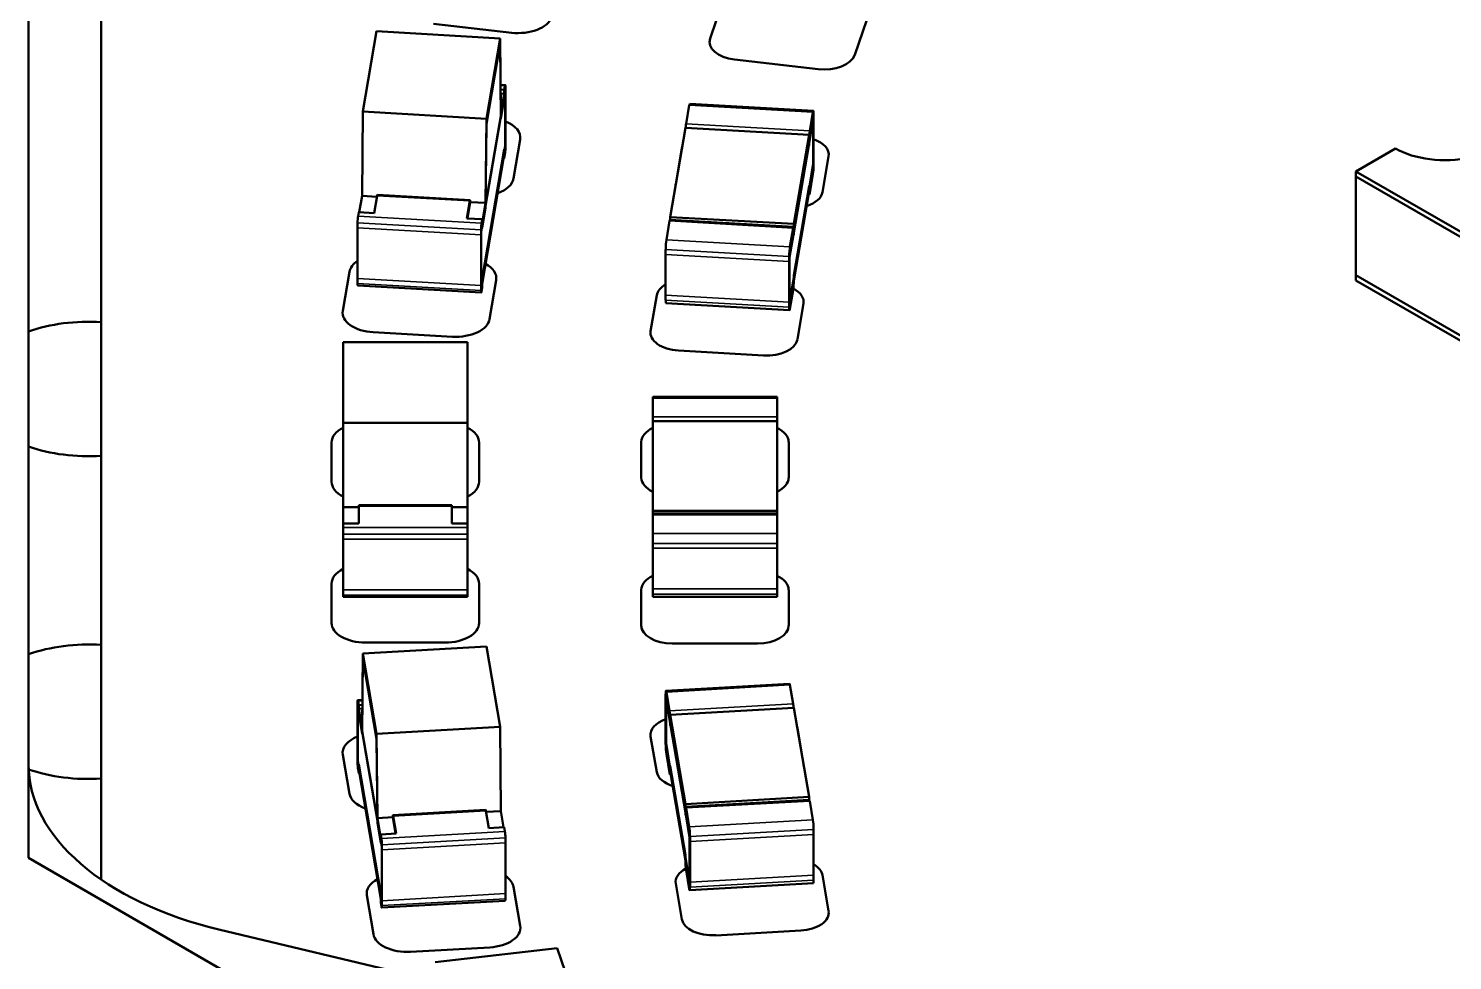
# Model space of a CAD drawing. Header units: inches. Extents: x -20.7 to 49, y -43 to 17.2.
# Drawn here: x 12.567 to 13.651, y 11.62 to 12.329 of the extents above; entities that cross this region are included whole.
import ezdxf

# ---------------------------------------------------------------- set-up
doc = ezdxf.new("R2010")
doc.units = ezdxf.units.IN
doc.header["$MEASUREMENT"] = 0
doc.layers.add('Visible (ANSI)', color=7, linetype='Continuous', lineweight=50)
doc.layers.add('Visible Narrow (ANSI)', color=7, linetype='Continuous', lineweight=35)

msp = doc.modelspace()

# ---------------------------------------------------------------- linework, layer by layer
at = {"layer": 'Visible (ANSI)'}
for p, q in [((12.5674, 11.6982), (12.5674, 13.8121)), ((12.6227, 11.6817), (12.6227, 12.9872)), ((13.0859, 12.3216), (13.0951, 12.3484)), ((12.935, 12.3258), (12.8756, 12.3326)), ((13.2052, 12.3357), (13.196, 12.309)), ((12.8218, 12.2659), (12.8322, 12.327)), ((12.8322, 12.327), (12.9262, 12.3216)), ((12.9158, 12.2605), (12.9262, 12.3216)), ((12.9158, 12.2567), (12.9262, 12.3178)), ((12.9262, 12.3216), (12.9268, 12.2643)), ((12.9262, 12.3178), (12.9268, 12.2604)), ((13.1682, 12.2982), (13.1045, 12.3056)), ((12.9301, 12.2861), (12.9266, 12.2863)), ((12.9294, 12.2824), (12.9299, 12.2855)), ((12.9294, 12.2824), (12.9266, 12.2826)), ((12.9267, 12.2797), (12.9294, 12.2795)), ((12.9268, 12.2643), (12.9294, 12.2795)), ((12.9268, 12.2604), (12.9294, 12.2757)), ((12.9294, 12.2824), (12.9294, 12.2795)), ((12.9294, 12.2786), (12.9299, 12.2816)), ((12.9294, 12.2786), (12.9294, 12.2757)), ((12.9303, 12.2422), (12.9303, 12.2846)), ((12.9303, 12.2383), (12.9303, 12.2808)), ((12.8212, 12.2017), (12.8218, 12.2659)), ((12.8218, 12.2659), (12.9158, 12.2605)), ((13.0677, 12.2566), (13.0701, 12.2709)), ((13.1645, 12.2665), (13.0705, 12.2719)), ((13.1618, 12.2513), (13.1642, 12.2655)), ((13.1647, 12.2295), (13.1647, 12.2643)), ((12.9152, 12.1964), (12.9158, 12.2605)), ((12.9152, 12.1925), (12.9158, 12.2567)), ((13.0556, 12.1857), (13.0672, 12.2536)), ((13.1612, 12.2482), (13.0672, 12.2536)), ((13.1618, 12.2474), (13.1642, 12.2617)), ((13.1647, 12.2257), (13.1647, 12.2604)), ((12.9415, 12.2446), (12.9364, 12.2149)), ((13.1497, 12.1804), (13.1612, 12.2482)), ((13.1497, 12.1765), (13.1612, 12.2444)), ((13.1612, 12.2439), (13.1612, 12.2482)), ((13.1612, 12.24), (13.1612, 12.2444)), ((12.9126, 12.1387), (12.9294, 12.2371)), ((12.9126, 12.1348), (12.9294, 12.2332)), ((12.9294, 12.2342), (12.9299, 12.2373)), ((12.9294, 12.2371), (12.9294, 12.2342)), ((12.9294, 12.2303), (12.9299, 12.2334)), ((12.9294, 12.2332), (12.9294, 12.2303)), ((13.0598, 12.211), (13.0645, 12.2381)), ((13.1761, 12.2318), (13.1715, 12.2046)), ((13.5773, 12.2204), (13.6074, 12.2378)), ((12.9294, 12.2303), (12.9289, 12.2304)), ((13.1618, 12.2079), (13.1642, 12.2222)), ((13.7109, 12.1433), (13.5773, 12.2204)), ((13.5773, 12.2204), (13.5773, 12.1414)), ((13.1497, 12.1413), (13.1612, 12.2092)), ((13.1618, 12.204), (13.1642, 12.2183)), ((13.7109, 12.1394), (13.5773, 12.2166)), ((13.5773, 12.2166), (13.5773, 12.1375)), ((12.8191, 12.1893), (12.8212, 12.2017)), ((12.8212, 12.2017), (12.8325, 12.2011)), ((12.8303, 12.1887), (12.8326, 12.2019)), ((12.9033, 12.1986), (12.8328, 12.2026)), ((13.1497, 12.1375), (13.1612, 12.2053)), ((13.1614, 12.2031), (13.1609, 12.2031)), ((12.8181, 12.1863), (12.8186, 12.1894)), ((12.8186, 12.1894), (12.8303, 12.1887)), ((12.9031, 12.1979), (12.9009, 12.1847)), ((12.9014, 12.1847), (12.9035, 12.1971)), ((12.9035, 12.1971), (12.9152, 12.1964)), ((12.9126, 12.1811), (12.9152, 12.1964)), ((12.9126, 12.1773), (12.9152, 12.1925)), ((12.8177, 12.139), (12.8177, 12.1814)), ((12.8177, 12.1351), (12.8177, 12.1775)), ((12.9009, 12.1847), (12.9126, 12.184)), ((12.9121, 12.181), (12.9126, 12.184)), ((12.9121, 12.1771), (12.9126, 12.1802)), ((12.9126, 12.1811), (12.9126, 12.184)), ((12.9126, 12.1773), (12.9126, 12.1802)), ((13.0527, 12.1684), (13.0551, 12.1827)), ((13.1494, 12.1783), (13.0554, 12.1836)), ((13.1497, 12.1804), (13.0556, 12.1857)), ((13.0556, 12.1836), (13.0556, 12.1857)), ((13.1467, 12.1631), (13.1491, 12.1773)), ((13.1497, 12.176), (13.1497, 12.1804)), ((12.9118, 12.1336), (12.9118, 12.176)), ((12.9118, 12.1297), (12.9118, 12.1722)), ((13.1467, 12.1592), (13.1491, 12.1735)), ((13.1497, 12.1765), (13.1496, 12.1765)), ((13.1497, 12.1722), (13.1497, 12.1765)), ((13.0521, 12.1263), (13.0521, 12.161)), ((13.0521, 12.1225), (13.0521, 12.1572)), ((13.1462, 12.121), (13.1462, 12.1557)), ((13.1462, 12.1171), (13.1462, 12.1518)), ((12.8065, 12.1144), (12.8116, 12.1441)), ((12.9119, 12.1282), (12.8179, 12.1336)), ((12.9121, 12.1327), (12.9126, 12.1358)), ((12.9126, 12.1358), (12.9126, 12.1387)), ((12.9126, 12.1319), (12.9126, 12.1348)), ((12.9233, 12.1377), (12.9182, 12.108)), ((13.1467, 12.1197), (13.1491, 12.1339)), ((13.5773, 12.1414), (13.6782, 12.0831)), ((13.5773, 12.1375), (13.6782, 12.0793)), ((12.9121, 12.1289), (12.9126, 12.1319)), ((13.0407, 12.099), (13.0454, 12.1262)), ((13.1467, 12.1158), (13.1491, 12.1301)), ((13.1464, 12.1149), (13.0524, 12.1202)), ((13.157, 12.1198), (13.1524, 12.0927)), ((12.8069, 12.0905), (12.9013, 12.0905)), ((12.8069, 12.0291), (12.8069, 12.0905)), ((12.8899, 12.0946), (12.8297, 12.0981)), ((12.9013, 12.0291), (12.9013, 12.0905)), ((13.1266, 12.0804), (13.0619, 12.0841)), ((13.0424, 12.0479), (13.0424, 12.0489)), ((13.1369, 12.0489), (13.0424, 12.0489)), ((13.0424, 12.0336), (13.0424, 12.0479)), ((13.1369, 12.0479), (13.1369, 12.0489)), ((13.1369, 12.0336), (13.1369, 12.0479)), ((12.8069, 12.0291), (12.9013, 12.0291)), ((12.8069, 11.965), (12.8069, 12.0291)), ((12.9013, 11.965), (12.9013, 12.0291)), ((13.0424, 12.0336), (13.0424, 12.0305)), ((13.0424, 11.9623), (13.0424, 12.0305)), ((13.1369, 12.0305), (13.0424, 12.0305)), ((13.1369, 12.0336), (13.1369, 12.0305)), ((13.1369, 11.9623), (13.1369, 12.0305)), ((12.798, 11.9843), (12.798, 12.0142)), ((12.9102, 12.0142), (12.9102, 11.9843)), ((13.0336, 11.9874), (13.0336, 12.0147)), ((13.1458, 12.0147), (13.1458, 11.9874)), ((12.8069, 11.965), (12.8187, 11.965)), ((12.8069, 11.9525), (12.8069, 11.965)), ((12.8187, 11.9665), (12.8187, 11.9658)), ((12.8895, 11.9665), (12.8187, 11.9665)), ((12.8187, 11.9525), (12.8187, 11.9658)), ((12.8895, 11.9665), (12.8895, 11.9658)), ((12.8895, 11.9658), (12.8895, 11.9525)), ((12.8895, 11.965), (12.9013, 11.965)), ((12.9013, 11.9525), (12.9013, 11.965)), ((13.1369, 11.9623), (13.0424, 11.9623)), ((13.0424, 11.9602), (13.0424, 11.9623)), ((13.0424, 11.9593), (13.0424, 11.9602)), ((13.1369, 11.9602), (13.0424, 11.9602)), ((13.1369, 11.9602), (13.1369, 11.9623)), ((13.1369, 11.9593), (13.1369, 11.9602)), ((12.8069, 11.9525), (12.8187, 11.9525)), ((12.8069, 11.9495), (12.8069, 11.9525)), ((12.8069, 11.9495), (12.8069, 11.9445)), ((12.8895, 11.9525), (12.9013, 11.9525)), ((12.9013, 11.9495), (12.9013, 11.9525)), ((12.9013, 11.9495), (12.9013, 11.9445)), ((13.0424, 11.9449), (13.0424, 11.9593)), ((13.1369, 11.9449), (13.1369, 11.9593)), ((12.8069, 11.9021), (12.8069, 11.9445)), ((12.8069, 11.8982), (12.8069, 11.9407)), ((12.9013, 11.9021), (12.9013, 11.9445)), ((12.9013, 11.8982), (12.9013, 11.9407)), ((13.0424, 11.9449), (13.0424, 11.9375)), ((13.1369, 11.9449), (13.1369, 11.9375)), ((13.0424, 11.9028), (13.0424, 11.9375)), ((13.0424, 11.8989), (13.0424, 11.9337)), ((13.1369, 11.9028), (13.1369, 11.9375)), ((13.1369, 11.8989), (13.1369, 11.9337)), ((12.798, 11.8769), (12.798, 11.9068)), ((12.9102, 11.9068), (12.9102, 11.8769)), ((12.8069, 11.8967), (12.8069, 11.8982)), ((12.9013, 11.8967), (12.8069, 11.8967)), ((12.9013, 11.8967), (12.9013, 11.8982)), ((13.0336, 11.8749), (13.0336, 11.9022)), ((13.0424, 11.8967), (13.0424, 11.8989)), ((13.1369, 11.8967), (13.0424, 11.8967)), ((13.1369, 11.8967), (13.1369, 11.8989)), ((13.1458, 11.9022), (13.1458, 11.8749)), ((12.8218, 11.8537), (12.8212, 11.7964)), ((12.8218, 11.8537), (12.9158, 11.8591)), ((12.8322, 11.7927), (12.8218, 11.8537)), ((12.8844, 11.862), (12.8238, 11.862)), ((12.9262, 11.798), (12.9158, 11.8591)), ((13.1221, 11.8613), (13.0572, 11.8613)), ((12.8218, 11.8499), (12.8212, 11.7925)), ((12.8322, 11.7888), (12.8218, 11.8499)), ((13.1464, 11.8307), (13.0524, 11.8254)), ((13.0521, 11.7884), (13.0521, 11.8231)), ((13.0521, 11.7846), (13.0521, 11.8193)), ((13.0551, 11.8102), (13.0527, 11.8244)), ((13.0551, 11.8063), (13.0527, 11.8206)), ((13.1491, 11.8155), (13.1467, 11.8298)), ((12.8177, 11.7743), (12.8177, 11.8167)), ((12.8177, 11.7705), (12.8177, 11.8129)), ((12.8214, 11.8184), (12.8179, 11.8182)), ((12.8186, 11.8145), (12.8181, 11.8176)), ((12.8186, 11.8107), (12.8181, 11.8137)), ((12.8214, 11.8147), (12.8186, 11.8145)), ((12.8186, 11.8145), (12.8186, 11.8117)), ((12.8186, 11.8117), (12.8214, 11.8118)), ((12.8212, 11.7964), (12.8186, 11.8117)), ((12.8186, 11.8107), (12.8186, 11.8078)), ((13.1497, 11.8125), (13.0556, 11.8071)), ((13.1612, 11.7446), (13.1497, 11.8125)), ((12.8212, 11.7925), (12.8186, 11.8078)), ((12.8322, 11.7927), (12.9262, 11.798)), ((12.9268, 11.7339), (12.9262, 11.798)), ((13.0672, 11.7392), (13.0556, 11.8071)), ((13.0556, 11.8028), (13.0556, 11.8071)), ((13.0672, 11.7354), (13.0556, 11.8032)), ((13.0556, 11.7989), (13.0556, 11.8032)), ((12.8328, 11.7285), (12.8322, 11.7927)), ((12.8328, 11.7247), (12.8322, 11.7888)), ((13.0454, 11.7635), (13.0407, 11.7906)), ((13.1524, 11.797), (13.157, 11.7698)), ((12.8116, 11.747), (12.8065, 11.7767)), ((13.0551, 11.7668), (13.0527, 11.781)), ((13.0551, 11.7629), (13.0527, 11.7772)), ((12.8186, 11.7663), (12.8181, 11.7694)), ((12.8186, 11.7625), (12.8181, 11.7655)), ((12.8354, 11.6708), (12.8186, 11.7692)), ((12.8186, 11.7692), (12.8186, 11.7663)), ((12.8354, 11.667), (12.8186, 11.7654)), ((12.8186, 11.7654), (12.8186, 11.7625)), ((13.0672, 11.7002), (13.0556, 11.768)), ((12.8191, 11.7625), (12.8186, 11.7625)), ((13.056, 11.762), (13.0554, 11.7619)), ((13.0672, 11.6963), (13.0556, 11.7642)), ((13.1612, 11.7446), (13.0672, 11.7392)), ((13.1612, 11.7425), (13.1612, 11.7446)), ((12.9152, 11.7347), (12.8447, 11.7307)), ((12.9154, 11.7341), (12.9177, 11.7208)), ((12.9155, 11.7332), (12.9268, 11.7339)), ((12.9289, 11.7215), (12.9268, 11.7339)), ((13.0672, 11.7349), (13.0672, 11.7392)), ((13.0672, 11.7354), (13.0672, 11.7354)), ((13.0672, 11.731), (13.0672, 11.7354)), ((13.1614, 11.7425), (13.0674, 11.7372)), ((13.0701, 11.7219), (13.0677, 11.7362)), ((13.1642, 11.7273), (13.1618, 11.7415)), ((12.8328, 11.7285), (12.8445, 11.7292)), ((12.8354, 11.7133), (12.8328, 11.7285)), ((12.8354, 11.7094), (12.8328, 11.7247)), ((12.8445, 11.7292), (12.8466, 11.7168)), ((12.8471, 11.7168), (12.8449, 11.73)), ((13.0701, 11.7181), (13.0677, 11.7323)), ((12.8354, 11.7161), (12.8471, 11.7168)), ((12.8354, 11.7133), (12.8354, 11.7161)), ((12.8359, 11.7131), (12.8354, 11.7161)), ((12.8354, 11.7094), (12.8354, 11.7123)), ((12.8359, 11.7092), (12.8354, 11.7123)), ((12.9177, 11.7208), (12.9294, 11.7215)), ((12.9299, 11.7184), (12.9294, 11.7215)), ((12.9303, 11.6711), (12.9303, 11.7135)), ((13.0707, 11.6798), (13.0707, 11.7145)), ((13.1647, 11.6852), (13.1647, 11.7199)), ((13.1647, 11.6813), (13.1647, 11.716)), ((12.8362, 11.6657), (12.8362, 11.7082)), ((12.8362, 11.6619), (12.8362, 11.7043)), ((12.9303, 11.6672), (12.9303, 11.7097)), ((13.0707, 11.676), (13.0707, 11.7107)), ((15.1564, 10.2034), (12.5674, 11.6982)), ((13.0701, 11.6785), (13.0677, 11.6928)), ((13.0645, 11.6515), (13.0598, 11.6787)), ((13.0701, 11.6747), (13.0677, 11.6889)), ((13.1645, 11.6791), (13.0705, 11.6737)), ((13.1715, 11.685), (13.1761, 11.6579)), ((12.8298, 11.6401), (12.8248, 11.6698)), ((12.8354, 11.6679), (12.8354, 11.6708)), ((12.8359, 11.6649), (12.8354, 11.6679)), ((12.9364, 11.6762), (12.9415, 11.6465)), ((12.8354, 11.6641), (12.8354, 11.667)), ((12.8359, 11.661), (12.8354, 11.6641)), ((12.9301, 11.6657), (12.8361, 11.6604)), ((12.862, 11.6079), (12.7132, 11.6435)), ((13.1549, 11.643), (13.0903, 11.6393)), ((12.9183, 11.6302), (12.8581, 11.6268)), ((12.8768, 11.619), (12.9695, 11.6296)), ((12.9902, 11.5694), (12.9695, 11.6296))]:
    msp.add_line(p, q, dxfattribs=at)
for centre, major_axis, ratio, start_param, end_param in [((12.94, 12.3405), (0.0258, 0), 0.57735, 4.516037, 6.086838), ((13.1091, 12.3189), (-0.0236, 0), 0.57735, 6.086848, 7.657619), ((13.1728, 12.3116), (0.0236, 0), 0.57735, 4.51604, 6.086834), ((12.9299, 12.2826), (0.0002, 0.00354), 0.080031, 5.330146, 6.900942), ((13.6525, 12.2638), (0.0602, 0.0061), 0.569494, 3.811058, 6.952651), ((12.9299, 12.2787), (0.0002, 0.00354), 0.080031, 5.330146, 6.900942), ((13.0701, 12.2666), (0.0003, 0.00531), 0.080031, 0, 0.617757), ((13.1642, 12.2612), (0.0003, 0.00531), 0.080031, 5.330146, 6.900942), ((13.1642, 12.2574), (0.0003, 0.00531), 0.080031, 5.330146, 6.900942), ((12.9158, 12.2461), (0.0258, 0), 0.57735, 6.184998, 7.257718), ((13.0677, 12.2523), (0.0003, 0.00531), 0.080031, 0.617757, 1.332578), ((12.9299, 12.2401), (-0.0002, -0.00354), 0.080031, 0.617757, 2.188553), ((13.1618, 12.247), (0.0003, 0.00531), 0.080031, 0.617757, 2.188553), ((13.1618, 12.2431), (0.0003, 0.00531), 0.080031, 0.617757, 2.188553), ((13.1526, 12.2331), (0.0236, 0), 0.57735, 6.18501, 7.3168), ((12.9299, 12.2363), (-0.0002, -0.00354), 0.080031, 0.617757, 2.188553), ((13.088, 12.2368), (-0.0236, 0), 0.57735, 6.093344, 6.185001), ((13.1642, 12.2265), (-0.0003, -0.00531), 0.080031, 0.617757, 2.188553), ((13.1642, 12.2226), (-0.0003, -0.00531), 0.080031, 0.617757, 2.188553), ((12.9107, 12.2164), (0.0258, 0), 0.57735, 5.269788, 6.185024), ((13.0833, 12.2096), (-0.0236, 0), 0.57735, 6.18501, 6.276642), ((13.1618, 12.2122), (-0.0003, -0.00531), 0.080031, 5.330146, 6.900942), ((12.8326, 12.199), (0.0002, 0.00354), 0.080031, 0, 0.617757), ((12.9031, 12.195), (0.0002, 0.00354), 0.080031, 5.330146, 6.900942), ((13.148, 12.206), (0.0236, 0), 0.57735, 5.211767, 6.185001), ((13.1618, 12.2084), (-0.0003, -0.00531), 0.080031, 5.330146, 6.900942), ((12.8181, 12.1834), (0.0002, 0.00354), 0.080031, 0.617757, 2.188553), ((12.9121, 12.1781), (0.0002, 0.00354), 0.080031, 0.617757, 2.188553), ((12.9121, 12.1742), (0.0002, 0.00354), 0.080031, 0.617757, 2.188553), ((13.0551, 12.1783), (0.0003, 0.00531), 0.080031, 0, 0.617757), ((13.1491, 12.173), (0.0003, 0.00531), 0.080031, 5.330146, 6.900942), ((13.0527, 12.1641), (0.0003, 0.00531), 0.080031, 0.617757, 2.188553), ((13.1491, 12.1691), (0.0003, 0.00531), 0.080031, 5.330146, 6.900942), ((13.1467, 12.1587), (0.0003, 0.00531), 0.080031, 0.617757, 2.188553), ((13.1467, 12.1549), (0.0003, 0.00531), 0.080031, 0.617757, 2.188553), ((12.8373, 12.1426), (-0.0258, 0), 0.57735, 5.572012, 6.185024), ((12.8975, 12.1392), (0.0258, 0), 0.57735, 6.184998, 7.100237), ((12.8181, 12.1371), (-0.0002, -0.00354), 0.080031, 5.330146, 6.283185), ((12.9121, 12.1356), (-0.0002, -0.00354), 0.080031, 5.330146, 6.900942), ((13.0689, 12.1248), (-0.0236, 0), 0.57735, 5.4987, 6.185001), ((13.1491, 12.1383), (-0.0003, -0.00531), 0.080031, 0.617757, 2.188553), ((13.1491, 12.1344), (-0.0003, -0.00531), 0.080031, 0.617757, 2.188553), ((12.9121, 12.1318), (-0.0002, -0.00354), 0.080031, 5.330146, 6.900942), ((13.1335, 12.1211), (0.0236, 0), 0.57735, 6.18501, 7.122074), ((12.8322, 12.1129), (-0.0258, 0), 0.57735, 6.184998, 7.755823), ((13.0527, 12.1255), (-0.0003, -0.00531), 0.080031, 5.330146, 6.283185), ((13.1467, 12.124), (-0.0003, -0.00531), 0.080031, 5.330146, 6.900942), ((13.1467, 12.1202), (-0.0003, -0.00531), 0.080031, 5.330146, 6.900942), ((12.6132, 12.0549), (0.0886, 0), 0.57735, 1.46319, 2.114388), ((12.8925, 12.1095), (0.0258, 0), 0.57735, 4.614204, 6.185024), ((13.0642, 12.0977), (-0.0236, 0), 0.57735, 6.18501, 7.75581), ((13.1289, 12.094), (0.0236, 0), 0.57735, 4.61422, 6.185001), ((12.8238, 12.0142), (-0.0258, 0), 0.57735, 5.429409, 6.283193), ((12.8844, 12.0142), (0.0258, 0), 0.57735, 6.283178, 7.136961), ((13.0572, 12.0147), (-0.0236, 0), 0.57735, 5.387524, 6.283179), ((13.1221, 12.0147), (0.0236, 0), 0.57735, 0.000006, 0.895661), ((12.6132, 12.0549), (-0.0886, 0), 0.57735, 1.027204, 1.678403), ((12.8238, 11.9843), (-0.0258, 0), 0.57735, 6.283178, 7.136961), ((12.8844, 11.9843), (0.0258, 0), 0.57735, 5.429409, 6.283193), ((13.0572, 11.9874), (-0.0236, 0), 0.57735, 0.000006, 0.895661), ((13.1221, 11.9874), (0.0236, 0), 0.57735, 5.387524, 6.283179), ((12.8238, 11.9068), (-0.0258, 0), 0.57735, 5.429409, 6.283193), ((12.8844, 11.9068), (0.0258, 0), 0.57735, 6.283178, 7.136961), ((13.0572, 11.9022), (-0.0236, 0), 0.57735, 5.387524, 6.283179), ((13.1221, 11.9022), (0.0236, 0), 0.57735, 0.000006, 0.895661), ((12.8238, 11.8769), (-0.0258, 0), 0.57735, 6.283178, 7.853989), ((12.8844, 11.8769), (0.0258, 0), 0.57735, 4.712382, 6.283193), ((13.0572, 11.8749), (-0.0236, 0), 0.57735, 0.000006, 1.57079), ((13.1221, 11.8749), (0.0236, 0), 0.57735, 4.712395, 6.283179), ((12.6132, 11.8094), (0.0886, 0), 0.57735, 1.463192, 2.114391), ((13.1467, 11.8254), (-0.0003, 0.00531), 0.080031, 5.665428, 6.283185), ((13.0527, 11.8201), (-0.0003, 0.00531), 0.080031, 5.665428, 7.236225), ((13.0527, 11.8162), (-0.0003, 0.00531), 0.080031, 5.665428, 7.236225), ((12.8181, 11.8147), (-0.0002, 0.00354), 0.080031, 5.665428, 7.236225), ((12.8181, 11.8109), (-0.0002, 0.00354), 0.080031, 5.665428, 7.236225), ((13.0551, 11.8058), (-0.0003, 0.00531), 0.080031, 4.094632, 5.665428), ((13.1491, 11.8112), (-0.0003, 0.00531), 0.080031, 4.950607, 5.665428), ((13.0642, 11.792), (-0.0236, 0), 0.57735, 5.249571, 6.38136), ((13.0551, 11.802), (-0.0003, 0.00531), 0.080031, 4.094632, 5.665428), ((13.1289, 11.7957), (0.0236, 0), 0.57735, 0.098185, 0.189841), ((12.8322, 11.7782), (-0.0258, 0), 0.57735, 5.308653, 6.381373), ((13.0527, 11.7854), (0.0003, -0.00531), 0.080031, 4.094632, 5.665428), ((13.0527, 11.7815), (0.0003, -0.00531), 0.080031, 4.094632, 5.665428), ((12.8036, 11.7695), (-0.2362, 0), 0.57735, 0, 1.178097), ((12.6132, 11.8094), (-0.0886, 0), 0.57735, 1.028444, 1.6784), ((12.8181, 11.7723), (0.0002, -0.00354), 0.080031, 4.094632, 5.665428), ((12.8181, 11.7684), (0.0002, -0.00354), 0.080031, 4.094632, 5.665428), ((13.0551, 11.7711), (0.0003, -0.00531), 0.080031, 5.665428, 7.236225), ((13.1335, 11.7685), (0.0236, 0), 0.57735, 0.006543, 0.098175), ((13.0689, 11.7648), (-0.0236, 0), 0.57735, 0.098185, 1.071418), ((13.0551, 11.7672), (0.0003, -0.00531), 0.080031, 5.665428, 7.236225), ((12.8373, 11.7485), (-0.0258, 0), 0.57735, 0.098162, 1.013397), ((12.9154, 11.7312), (-0.0002, 0.00354), 0.080031, 5.665428, 6.283185), ((13.0677, 11.7318), (-0.0003, 0.00531), 0.080031, 5.665428, 7.236225), ((13.0677, 11.728), (-0.0003, 0.00531), 0.080031, 5.665428, 7.236225), ((13.1618, 11.7372), (-0.0003, 0.00531), 0.080031, 5.665428, 6.283185), ((12.8449, 11.7272), (-0.0002, 0.00354), 0.080031, 5.665428, 7.236225), ((13.0701, 11.7176), (-0.0003, 0.00531), 0.080031, 4.094632, 5.665428), ((13.1642, 11.7229), (-0.0003, 0.00531), 0.080031, 4.094632, 5.665428), ((12.8359, 11.7102), (-0.0002, 0.00354), 0.080031, 4.094632, 5.665428), ((12.9299, 11.7155), (-0.0002, 0.00354), 0.080031, 4.094632, 5.665428), ((13.0701, 11.7137), (-0.0003, 0.00531), 0.080031, 4.094632, 5.665428), ((12.8359, 11.7063), (-0.0002, 0.00354), 0.080031, 4.094632, 5.665428), ((13.0677, 11.6971), (0.0003, -0.00531), 0.080031, 4.094632, 5.665428), ((13.0833, 11.68), (-0.0236, 0), 0.57735, 5.444297, 6.38136), ((13.0677, 11.6933), (0.0003, -0.00531), 0.080031, 4.094632, 5.665428), ((13.148, 11.6837), (0.0236, 0), 0.57735, 0.098185, 0.784486), ((12.8505, 11.6713), (-0.0258, 0), 0.57735, 5.466134, 6.381373), ((12.9107, 11.6747), (0.0258, 0), 0.57735, 0.098162, 0.711173), ((13.0701, 11.6829), (0.0003, -0.00531), 0.080031, 5.665428, 7.236225), ((13.1642, 11.6844), (0.0003, -0.00531), 0.080031, 0, 0.953039), ((13.0701, 11.679), (0.0003, -0.00531), 0.080031, 5.665428, 7.236225), ((12.8359, 11.6678), (0.0002, -0.00354), 0.080031, 5.665428, 7.236225), ((12.8359, 11.6639), (0.0002, -0.00354), 0.080031, 5.665428, 7.236225), ((12.9299, 11.6693), (0.0002, -0.00354), 0.080031, 0, 0.953039), ((13.1526, 11.6565), (0.0236, 0), 0.57735, 4.810561, 6.38136), ((12.9158, 11.645), (0.0258, 0), 0.57735, 4.810548, 6.381373), ((13.088, 11.6529), (-0.0236, 0), 0.57735, 0.098185, 1.668965), ((12.8555, 11.6416), (-0.0258, 0), 0.57735, 0.098162, 1.668981)]:
    msp.add_ellipse(centre, major_axis=major_axis, ratio=ratio, start_param=start_param, end_param=end_param, dxfattribs=at)
at = {"layer": 'Visible Narrow (ANSI)'}
for p, q in [((12.9299, 12.2855), (12.9266, 12.2857)), ((12.9294, 12.2795), (12.9299, 12.2826)), ((12.9294, 12.2757), (12.9299, 12.2787)), ((12.9299, 12.2401), (12.9299, 12.2826)), ((12.9299, 12.2363), (12.9299, 12.2787)), ((12.9268, 12.2643), (12.9152, 12.1964)), ((13.1642, 12.2655), (13.0701, 12.2709)), ((12.9268, 12.2604), (12.9152, 12.1925)), ((13.1618, 12.2513), (13.0677, 12.2566)), ((13.1612, 12.2439), (13.1642, 12.2612)), ((13.1612, 12.24), (13.1642, 12.2574)), ((13.1642, 12.2265), (13.1642, 12.2612)), ((13.1642, 12.2226), (13.1642, 12.2574)), ((13.1497, 12.176), (13.1612, 12.2439)), ((12.9294, 12.2371), (12.9299, 12.2401)), ((12.9294, 12.2332), (12.9299, 12.2363)), ((13.1497, 12.1722), (13.1612, 12.24)), ((13.1612, 12.2092), (13.1642, 12.2265)), ((13.1612, 12.2053), (13.1642, 12.2226)), ((12.9031, 12.1979), (12.8326, 12.2019)), ((12.9118, 12.176), (12.8177, 12.1814)), ((12.9118, 12.1722), (12.8177, 12.1775)), ((12.9121, 12.181), (12.8181, 12.1863)), ((12.9121, 12.1781), (12.9126, 12.1811)), ((12.9121, 12.1356), (12.9121, 12.1781)), ((12.9121, 12.1742), (12.9126, 12.1773)), ((13.1491, 12.1773), (13.0551, 12.1827)), ((12.9121, 12.1318), (12.9121, 12.1742)), ((13.1467, 12.1631), (13.0527, 12.1684)), ((13.1467, 12.1587), (13.1497, 12.176)), ((13.1467, 12.1549), (13.1497, 12.1722)), ((13.1462, 12.1557), (13.0521, 12.161)), ((13.1462, 12.1518), (13.0521, 12.1572)), ((13.1467, 12.124), (13.1467, 12.1587)), ((13.1467, 12.1202), (13.1467, 12.1549)), ((12.9118, 12.1336), (12.8177, 12.139)), ((12.9118, 12.1297), (12.8177, 12.1351)), ((12.9121, 12.1356), (12.9126, 12.1387)), ((12.9121, 12.1318), (12.9126, 12.1348)), ((13.1467, 12.124), (13.1497, 12.1413)), ((13.1467, 12.1202), (13.1497, 12.1375)), ((13.1462, 12.121), (13.0521, 12.1263)), ((13.1462, 12.1171), (13.0521, 12.1225)), ((13.1369, 12.0479), (13.0424, 12.0479)), ((13.1369, 12.0336), (13.0424, 12.0336)), ((12.8895, 11.9658), (12.8187, 11.9658)), ((12.9013, 11.9495), (12.8069, 11.9495)), ((13.1369, 11.9593), (13.0424, 11.9593)), ((12.9013, 11.9445), (12.8069, 11.9445)), ((12.9013, 11.9407), (12.8069, 11.9407)), ((13.1369, 11.9449), (13.0424, 11.9449)), ((13.1369, 11.9375), (13.0424, 11.9375)), ((13.1369, 11.9337), (13.0424, 11.9337)), ((12.9013, 11.9021), (12.8069, 11.9021)), ((12.9013, 11.8982), (12.8069, 11.8982)), ((13.1369, 11.9028), (13.0424, 11.9028)), ((13.1369, 11.8989), (13.0424, 11.8989)), ((13.1467, 11.8298), (13.0527, 11.8244)), ((13.0556, 11.8028), (13.0527, 11.8201)), ((13.0527, 11.7854), (13.0527, 11.8201)), ((12.8214, 11.8178), (12.8181, 11.8176)), ((12.8186, 11.8117), (12.8181, 11.8147)), ((12.8181, 11.7723), (12.8181, 11.8147)), ((12.8186, 11.8078), (12.8181, 11.8109)), ((12.8181, 11.7684), (12.8181, 11.8109)), ((13.0556, 11.7989), (13.0527, 11.8162)), ((13.0527, 11.7815), (13.0527, 11.8162)), ((13.1491, 11.8155), (13.0551, 11.8102)), ((13.0672, 11.7349), (13.0556, 11.8028)), ((13.0672, 11.731), (13.0556, 11.7989)), ((12.8212, 11.7964), (12.8328, 11.7285)), ((12.8212, 11.7925), (12.8328, 11.7247)), ((13.0556, 11.768), (13.0527, 11.7854)), ((13.0556, 11.7642), (13.0527, 11.7815)), ((12.8186, 11.7692), (12.8181, 11.7723)), ((12.8186, 11.7654), (12.8181, 11.7684)), ((12.9154, 11.7341), (12.8449, 11.73)), ((13.0701, 11.7176), (13.0672, 11.7349)), ((13.1618, 11.7415), (13.0677, 11.7362)), ((13.0701, 11.7137), (13.0672, 11.731)), ((13.1642, 11.7273), (13.0701, 11.7219)), ((12.8359, 11.7102), (12.8354, 11.7133)), ((12.9299, 11.7184), (12.8359, 11.7131)), ((12.9303, 11.7135), (12.8362, 11.7082)), ((13.0701, 11.6829), (13.0701, 11.7176)), ((13.0701, 11.679), (13.0701, 11.7137)), ((13.1647, 11.7199), (13.0707, 11.7145)), ((13.1647, 11.716), (13.0707, 11.7107)), ((12.8359, 11.7063), (12.8354, 11.7094)), ((12.8359, 11.6678), (12.8359, 11.7102)), ((12.8359, 11.6639), (12.8359, 11.7063)), ((12.9303, 11.7097), (12.8362, 11.7043)), ((13.0701, 11.6829), (13.0672, 11.7002)), ((13.0701, 11.679), (13.0672, 11.6963)), ((13.1647, 11.6852), (13.0707, 11.6798)), ((13.1647, 11.6813), (13.0707, 11.676)), ((12.8359, 11.6678), (12.8354, 11.6708)), ((12.9303, 11.6711), (12.8362, 11.6657)), ((12.8359, 11.6639), (12.8354, 11.667)), ((12.9303, 11.6672), (12.8362, 11.6619))]:
    msp.add_line(p, q, dxfattribs=at)

doc.saveas('drawing.dxf')
